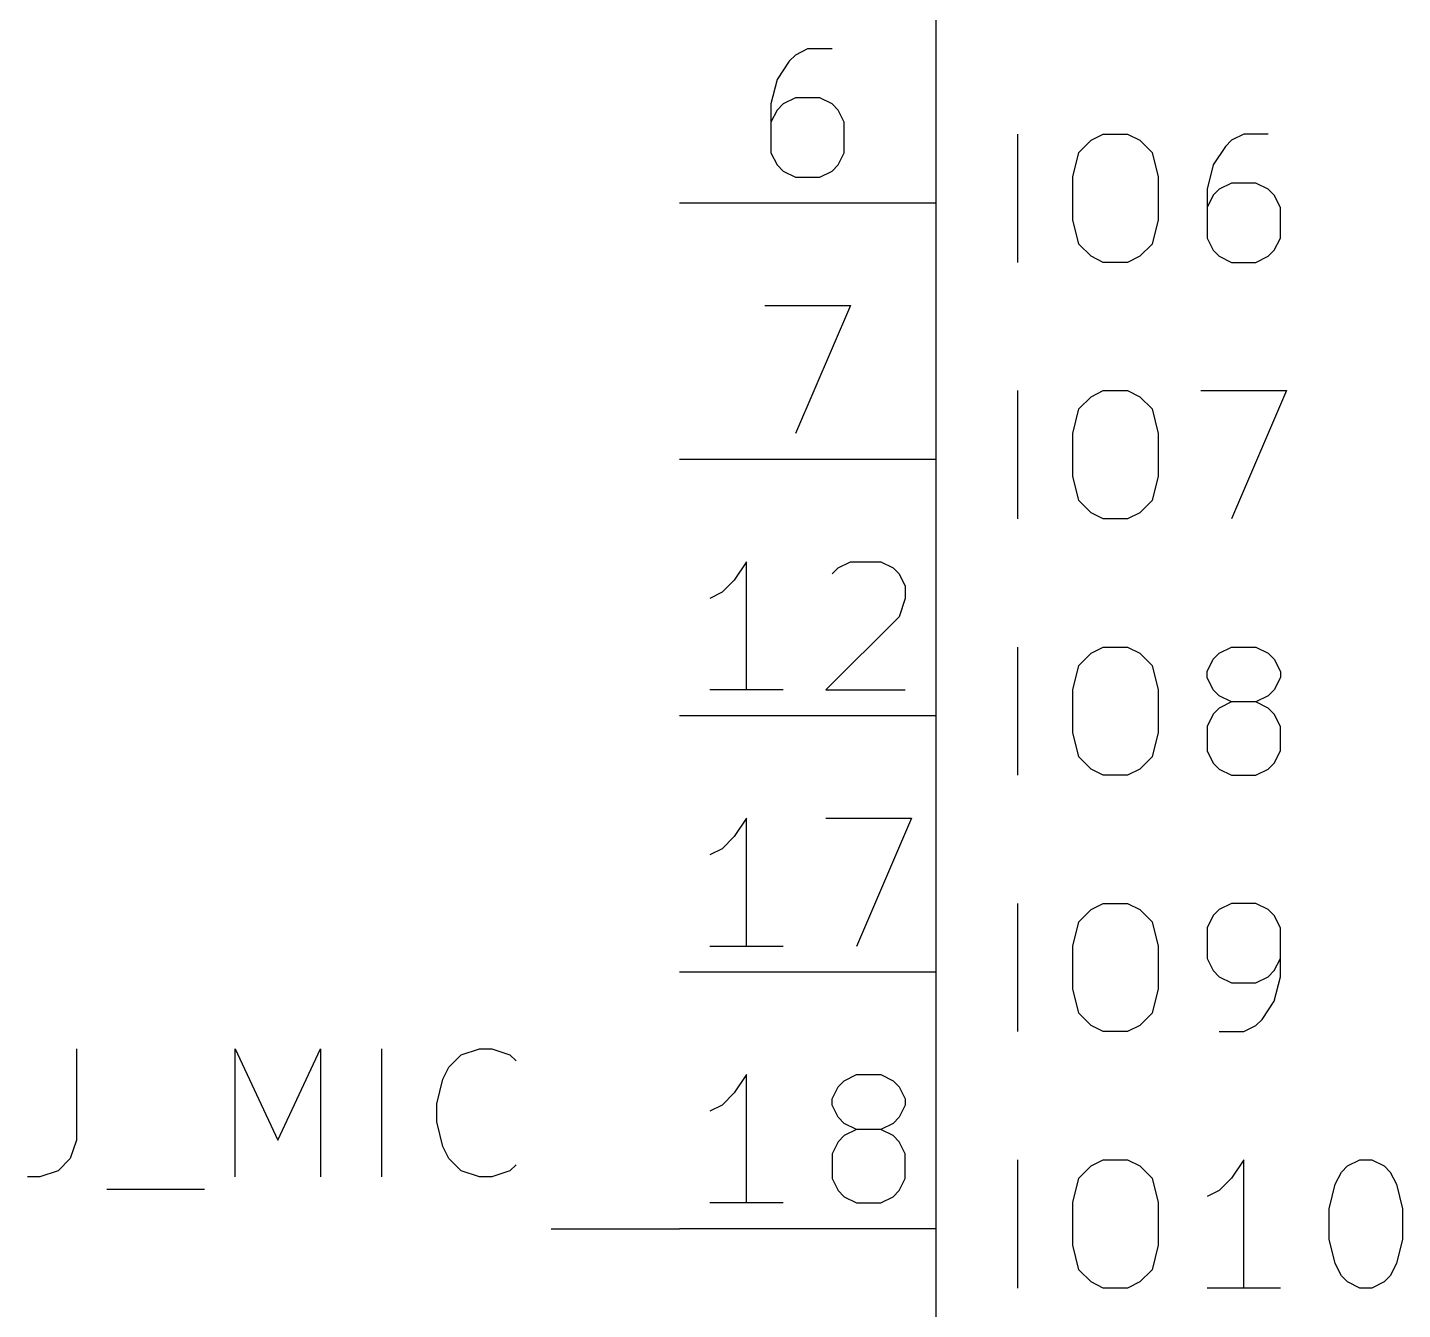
# Model space of a CAD drawing. Header units: inches. Extents: x 0.4 to 16.1, y -11.3 to -0.4.
# Drawn here: x 8.596 to 9.132, y -3.032 to -2.532 of the extents above; entities that cross this region are included whole.
import ezdxf

# ---------------------------------------------------------------- set-up
doc = ezdxf.new("R2010")
doc.units = ezdxf.units.IN
doc.header["$MEASUREMENT"] = 0
for name, color, linetype in [('GREENSIXTYFIVE', 129, 'CONTINUOUS'), ('LIGHTGREEN', 92, 'CONTINUOUS'), ('LIGHTRED', 12, 'CONTINUOUS'), ('RED', 14, 'CONTINUOUS'), ('REDSIX', 19, 'CONTINUOUS'), ('WHITE', 250, 'CONTINUOUS')]:
    doc.layers.add(name, color=color, linetype=linetype)

msp = doc.modelspace()

# ---------------------------------------------------------------- linework, layer by layer
at = {"layer": 'GREENSIXTYFIVE', "linetype": 'CONTINUOUS'}
for p, q in [((8.9819, -2.62313), (8.9819, -2.57313)), ((8.9819, -2.62313), (8.9819, -2.57313)), ((9.00571, -2.58028), (9.01048, -2.57551)), ((9.00571, -2.58028), (9.01048, -2.57551)), ((9.01048, -2.57551), (9.01524, -2.57313)), ((9.01048, -2.57551), (9.01524, -2.57313)), ((9.01524, -2.57313), (9.02476, -2.57313)), ((9.01524, -2.57313), (9.02476, -2.57313)), ((9.02476, -2.57313), (9.02952, -2.57551)), ((9.02476, -2.57313), (9.02952, -2.57551)), ((9.02952, -2.57551), (9.03428, -2.58028)), ((9.02952, -2.57551), (9.03428, -2.58028)), ((9.06286, -2.57789), (9.05809, -2.58504)), ((9.06286, -2.57789), (9.05809, -2.58504)), ((9.06524, -2.57551), (9.06286, -2.57789)), ((9.06524, -2.57551), (9.06286, -2.57789)), ((9.07, -2.57313), (9.06524, -2.57551)), ((9.07, -2.57313), (9.06524, -2.57551)), ((9.07952, -2.57313), (9.07, -2.57313)), ((9.07952, -2.57313), (9.07, -2.57313)), ((9.00333, -2.5898), (9.00571, -2.58028)), ((9.00333, -2.5898), (9.00571, -2.58028)), ((9.03428, -2.58028), (9.03667, -2.5898)), ((9.03428, -2.58028), (9.03667, -2.5898)), ((9.05809, -2.58504), (9.05572, -2.59456)), ((9.05809, -2.58504), (9.05572, -2.59456)), ((9.00333, -2.60646), (9.00333, -2.5898)), ((9.00333, -2.60646), (9.00333, -2.5898)), ((9.03667, -2.5898), (9.03667, -2.60646)), ((9.03667, -2.5898), (9.03667, -2.60646)), ((9.06524, -2.59218), (9.06048, -2.59456)), ((9.06524, -2.59218), (9.06048, -2.59456)), ((9.07476, -2.59218), (9.06524, -2.59218)), ((9.07476, -2.59218), (9.06524, -2.59218)), ((9.07952, -2.59456), (9.07476, -2.59218)), ((9.07952, -2.59456), (9.07476, -2.59218)), ((9.05572, -2.59456), (9.05572, -2.61361)), ((9.05572, -2.59456), (9.05572, -2.61361)), ((9.05809, -2.59694), (9.05572, -2.6017)), ((9.05809, -2.59694), (9.05572, -2.6017)), ((9.06048, -2.59456), (9.05809, -2.59694)), ((9.06048, -2.59456), (9.05809, -2.59694)), ((9.08191, -2.59694), (9.07952, -2.59456)), ((9.08191, -2.59694), (9.07952, -2.59456)), ((9.08429, -2.6017), (9.08191, -2.59694)), ((9.08429, -2.6017), (9.08191, -2.59694)), ((9.08429, -2.61361), (9.08429, -2.6017)), ((9.08429, -2.61361), (9.08429, -2.6017)), ((9.00571, -2.61599), (9.00333, -2.60646)), ((9.00571, -2.61599), (9.00333, -2.60646)), ((9.03667, -2.60646), (9.03428, -2.61599)), ((9.03667, -2.60646), (9.03428, -2.61599)), ((9.05572, -2.61361), (9.05809, -2.61837)), ((9.05572, -2.61361), (9.05809, -2.61837)), ((9.08191, -2.61837), (9.08429, -2.61361)), ((9.08191, -2.61837), (9.08429, -2.61361)), ((9.01048, -2.62075), (9.00571, -2.61599)), ((9.01048, -2.62075), (9.00571, -2.61599)), ((9.01524, -2.62313), (9.01048, -2.62075)), ((9.01524, -2.62313), (9.01048, -2.62075)), ((9.02952, -2.62075), (9.02476, -2.62313)), ((9.02952, -2.62075), (9.02476, -2.62313)), ((9.03428, -2.61599), (9.02952, -2.62075)), ((9.03428, -2.61599), (9.02952, -2.62075)), ((9.05809, -2.61837), (9.06048, -2.62075)), ((9.05809, -2.61837), (9.06048, -2.62075)), ((9.06048, -2.62075), (9.06524, -2.62313)), ((9.06048, -2.62075), (9.06524, -2.62313)), ((9.07476, -2.62313), (9.07952, -2.62075)), ((9.07476, -2.62313), (9.07952, -2.62075)), ((9.07952, -2.62075), (9.08191, -2.61837)), ((9.07952, -2.62075), (9.08191, -2.61837)), ((9.02476, -2.62313), (9.01524, -2.62313)), ((9.02476, -2.62313), (9.01524, -2.62313)), ((9.06524, -2.62313), (9.07476, -2.62313)), ((9.06524, -2.62313), (9.07476, -2.62313)), ((8.9819, -2.72313), (8.9819, -2.67313)), ((8.9819, -2.72313), (8.9819, -2.67313)), ((9.01048, -2.67551), (9.01524, -2.67313)), ((9.01048, -2.67551), (9.01524, -2.67313)), ((9.01524, -2.67313), (9.02476, -2.67313)), ((9.01524, -2.67313), (9.02476, -2.67313)), ((9.02476, -2.67313), (9.02952, -2.67551)), ((9.02476, -2.67313), (9.02952, -2.67551)), ((9.05333, -2.67313), (9.08667, -2.67313)), ((9.05333, -2.67313), (9.08667, -2.67313)), ((9.08667, -2.67313), (9.06524, -2.72313)), ((9.08667, -2.67313), (9.06524, -2.72313)), ((9.00571, -2.68028), (9.01048, -2.67551)), ((9.00571, -2.68028), (9.01048, -2.67551)), ((9.02952, -2.67551), (9.03428, -2.68028)), ((9.02952, -2.67551), (9.03428, -2.68028)), ((9.00333, -2.6898), (9.00571, -2.68028)), ((9.00333, -2.6898), (9.00571, -2.68028)), ((9.03428, -2.68028), (9.03667, -2.6898)), ((9.03428, -2.68028), (9.03667, -2.6898)), ((9.00333, -2.70646), (9.00333, -2.6898)), ((9.00333, -2.70646), (9.00333, -2.6898)), ((9.03667, -2.6898), (9.03667, -2.70646)), ((9.03667, -2.6898), (9.03667, -2.70646)), ((9.00571, -2.71599), (9.00333, -2.70646)), ((9.00571, -2.71599), (9.00333, -2.70646)), ((9.03667, -2.70646), (9.03428, -2.71599)), ((9.03667, -2.70646), (9.03428, -2.71599)), ((9.01048, -2.72075), (9.00571, -2.71599)), ((9.01048, -2.72075), (9.00571, -2.71599)), ((9.03428, -2.71599), (9.02952, -2.72075)), ((9.03428, -2.71599), (9.02952, -2.72075)), ((9.01524, -2.72313), (9.01048, -2.72075)), ((9.01524, -2.72313), (9.01048, -2.72075)), ((9.02952, -2.72075), (9.02476, -2.72313)), ((9.02952, -2.72075), (9.02476, -2.72313)), ((9.02476, -2.72313), (9.01524, -2.72313)), ((9.02476, -2.72313), (9.01524, -2.72313)), ((8.9819, -2.82313), (8.9819, -2.77313)), ((8.9819, -2.82313), (8.9819, -2.77313)), ((9.00571, -2.78028), (9.01048, -2.77551)), ((9.00571, -2.78028), (9.01048, -2.77551)), ((9.01048, -2.77551), (9.01524, -2.77313)), ((9.01048, -2.77551), (9.01524, -2.77313)), ((9.01524, -2.77313), (9.02476, -2.77313)), ((9.01524, -2.77313), (9.02476, -2.77313)), ((9.02476, -2.77313), (9.02952, -2.77551)), ((9.02476, -2.77313), (9.02952, -2.77551)), ((9.02952, -2.77551), (9.03428, -2.78028)), ((9.02952, -2.77551), (9.03428, -2.78028)), ((9.05809, -2.77789), (9.06048, -2.77551)), ((9.05809, -2.77789), (9.06048, -2.77551)), ((9.06048, -2.77551), (9.06524, -2.77313)), ((9.06048, -2.77551), (9.06524, -2.77313)), ((9.06524, -2.77313), (9.07476, -2.77313)), ((9.06524, -2.77313), (9.07476, -2.77313)), ((9.07476, -2.77313), (9.07952, -2.77551)), ((9.07476, -2.77313), (9.07952, -2.77551)), ((9.07952, -2.77551), (9.08191, -2.77789)), ((9.07952, -2.77551), (9.08191, -2.77789)), ((9.00333, -2.7898), (9.00571, -2.78028)), ((9.00333, -2.7898), (9.00571, -2.78028)), ((9.03428, -2.78028), (9.03667, -2.7898)), ((9.03428, -2.78028), (9.03667, -2.7898)), ((9.05572, -2.78265), (9.05809, -2.77789)), ((9.05572, -2.78265), (9.05809, -2.77789)), ((9.08191, -2.77789), (9.08429, -2.78265)), ((9.08191, -2.77789), (9.08429, -2.78265)), ((9.05572, -2.78504), (9.05572, -2.78265)), ((9.05572, -2.78504), (9.05572, -2.78265)), ((9.05809, -2.7898), (9.05572, -2.78504)), ((9.05809, -2.7898), (9.05572, -2.78504)), ((9.08429, -2.78504), (9.08191, -2.7898)), ((9.08429, -2.78504), (9.08191, -2.7898)), ((9.08429, -2.78265), (9.08429, -2.78504)), ((9.08429, -2.78265), (9.08429, -2.78504)), ((9.00333, -2.80646), (9.00333, -2.7898)), ((9.00333, -2.80646), (9.00333, -2.7898)), ((9.03667, -2.7898), (9.03667, -2.80646)), ((9.03667, -2.7898), (9.03667, -2.80646)), ((9.06048, -2.79218), (9.05809, -2.7898)), ((9.06048, -2.79218), (9.05809, -2.7898)), ((9.06524, -2.79456), (9.06048, -2.79218)), ((9.06524, -2.79456), (9.06048, -2.79218)), ((9.07952, -2.79218), (9.07476, -2.79456)), ((9.07952, -2.79218), (9.07476, -2.79456)), ((9.08191, -2.7898), (9.07952, -2.79218)), ((9.08191, -2.7898), (9.07952, -2.79218)), ((9.06048, -2.79694), (9.05809, -2.79932)), ((9.06048, -2.79694), (9.05809, -2.79932)), ((9.06524, -2.79456), (9.06048, -2.79694)), ((9.06524, -2.79456), (9.06048, -2.79694)), ((9.07476, -2.79456), (9.06524, -2.79456)), ((9.07476, -2.79456), (9.06524, -2.79456)), ((9.07952, -2.79694), (9.07476, -2.79456)), ((9.07952, -2.79694), (9.07476, -2.79456)), ((9.08191, -2.79932), (9.07952, -2.79694)), ((9.08191, -2.79932), (9.07952, -2.79694)), ((9.05809, -2.79932), (9.05572, -2.80408)), ((9.05809, -2.79932), (9.05572, -2.80408)), ((9.08429, -2.80408), (9.08191, -2.79932)), ((9.08429, -2.80408), (9.08191, -2.79932)), ((9.00571, -2.81599), (9.00333, -2.80646)), ((9.00571, -2.81599), (9.00333, -2.80646)), ((9.03667, -2.80646), (9.03428, -2.81599)), ((9.03667, -2.80646), (9.03428, -2.81599)), ((9.05572, -2.80408), (9.05572, -2.81361)), ((9.05572, -2.80408), (9.05572, -2.81361)), ((9.08429, -2.81361), (9.08429, -2.80408)), ((9.08429, -2.81361), (9.08429, -2.80408)), ((9.05572, -2.81361), (9.05809, -2.81837)), ((9.05572, -2.81361), (9.05809, -2.81837)), ((9.08191, -2.81837), (9.08429, -2.81361)), ((9.08191, -2.81837), (9.08429, -2.81361)), ((9.01048, -2.82075), (9.00571, -2.81599)), ((9.01048, -2.82075), (9.00571, -2.81599)), ((9.03428, -2.81599), (9.02952, -2.82075)), ((9.03428, -2.81599), (9.02952, -2.82075)), ((9.05809, -2.81837), (9.06048, -2.82075)), ((9.05809, -2.81837), (9.06048, -2.82075)), ((9.07952, -2.82075), (9.08191, -2.81837)), ((9.07952, -2.82075), (9.08191, -2.81837)), ((9.01524, -2.82313), (9.01048, -2.82075)), ((9.01524, -2.82313), (9.01048, -2.82075)), ((9.02476, -2.82313), (9.01524, -2.82313)), ((9.02476, -2.82313), (9.01524, -2.82313)), ((9.02952, -2.82075), (9.02476, -2.82313)), ((9.02952, -2.82075), (9.02476, -2.82313)), ((9.06048, -2.82075), (9.06524, -2.82313)), ((9.06048, -2.82075), (9.06524, -2.82313)), ((9.06524, -2.82313), (9.07476, -2.82313)), ((9.06524, -2.82313), (9.07476, -2.82313)), ((9.07476, -2.82313), (9.07952, -2.82075)), ((9.07476, -2.82313), (9.07952, -2.82075)), ((8.9819, -2.92313), (8.9819, -2.87313)), ((8.9819, -2.92313), (8.9819, -2.87313)), ((9.00571, -2.88028), (9.01048, -2.87551)), ((9.00571, -2.88028), (9.01048, -2.87551)), ((9.01048, -2.87551), (9.01524, -2.87313)), ((9.01048, -2.87551), (9.01524, -2.87313)), ((9.01524, -2.87313), (9.02476, -2.87313)), ((9.01524, -2.87313), (9.02476, -2.87313)), ((9.02476, -2.87313), (9.02952, -2.87551)), ((9.02476, -2.87313), (9.02952, -2.87551)), ((9.02952, -2.87551), (9.03428, -2.88028)), ((9.02952, -2.87551), (9.03428, -2.88028)), ((9.05809, -2.87789), (9.05572, -2.88265)), ((9.05809, -2.87789), (9.05572, -2.88265)), ((9.06048, -2.87551), (9.05809, -2.87789)), ((9.06048, -2.87551), (9.05809, -2.87789)), ((9.06524, -2.87313), (9.06048, -2.87551)), ((9.06524, -2.87313), (9.06048, -2.87551)), ((9.07476, -2.87313), (9.06524, -2.87313)), ((9.07476, -2.87313), (9.06524, -2.87313)), ((9.07952, -2.87551), (9.07476, -2.87313)), ((9.07952, -2.87551), (9.07476, -2.87313)), ((9.08191, -2.87789), (9.07952, -2.87551)), ((9.08191, -2.87789), (9.07952, -2.87551)), ((9.08429, -2.88265), (9.08191, -2.87789)), ((9.08429, -2.88265), (9.08191, -2.87789)), ((9.00333, -2.8898), (9.00571, -2.88028)), ((9.00333, -2.8898), (9.00571, -2.88028)), ((9.03428, -2.88028), (9.03667, -2.8898)), ((9.03428, -2.88028), (9.03667, -2.8898)), ((9.05572, -2.88265), (9.05572, -2.89456)), ((9.05572, -2.88265), (9.05572, -2.89456)), ((9.08429, -2.9017), (9.08429, -2.88265)), ((9.08429, -2.9017), (9.08429, -2.88265)), ((9.00333, -2.90646), (9.00333, -2.8898)), ((9.00333, -2.90646), (9.00333, -2.8898)), ((9.03667, -2.8898), (9.03667, -2.90646)), ((9.03667, -2.8898), (9.03667, -2.90646)), ((9.05572, -2.89456), (9.05809, -2.89932)), ((9.05572, -2.89456), (9.05809, -2.89932)), ((9.05809, -2.89932), (9.06048, -2.9017)), ((9.05809, -2.89932), (9.06048, -2.9017)), ((9.07952, -2.9017), (9.08191, -2.89932)), ((9.07952, -2.9017), (9.08191, -2.89932)), ((9.08191, -2.89932), (9.08429, -2.89456)), ((9.08191, -2.89932), (9.08429, -2.89456)), ((9.06048, -2.9017), (9.06524, -2.90408)), ((9.06048, -2.9017), (9.06524, -2.90408)), ((9.06524, -2.90408), (9.07476, -2.90408)), ((9.06524, -2.90408), (9.07476, -2.90408)), ((9.07476, -2.90408), (9.07952, -2.9017)), ((9.07476, -2.90408), (9.07952, -2.9017)), ((9.08191, -2.91122), (9.08429, -2.9017)), ((9.08191, -2.91122), (9.08429, -2.9017)), ((9.00571, -2.91599), (9.00333, -2.90646)), ((9.00571, -2.91599), (9.00333, -2.90646)), ((9.03667, -2.90646), (9.03428, -2.91599)), ((9.03667, -2.90646), (9.03428, -2.91599)), ((9.07714, -2.91837), (9.08191, -2.91122)), ((9.07714, -2.91837), (9.08191, -2.91122)), ((9.01048, -2.92075), (9.00571, -2.91599)), ((9.01048, -2.92075), (9.00571, -2.91599)), ((9.01524, -2.92313), (9.01048, -2.92075)), ((9.01524, -2.92313), (9.01048, -2.92075)), ((9.02952, -2.92075), (9.02476, -2.92313)), ((9.02952, -2.92075), (9.02476, -2.92313)), ((9.03428, -2.91599), (9.02952, -2.92075)), ((9.03428, -2.91599), (9.02952, -2.92075)), ((9.07, -2.92313), (9.07476, -2.92075)), ((9.07, -2.92313), (9.07476, -2.92075)), ((9.07476, -2.92075), (9.07714, -2.91837)), ((9.07476, -2.92075), (9.07714, -2.91837)), ((9.02476, -2.92313), (9.01524, -2.92313)), ((9.02476, -2.92313), (9.01524, -2.92313)), ((9.06048, -2.92313), (9.07, -2.92313)), ((9.06048, -2.92313), (9.07, -2.92313)), ((8.9819, -3.02313), (8.9819, -2.97313)), ((8.9819, -3.02313), (8.9819, -2.97313)), ((9.01048, -2.97551), (9.01524, -2.97313)), ((9.01048, -2.97551), (9.01524, -2.97313)), ((9.01524, -2.97313), (9.02476, -2.97313)), ((9.01524, -2.97313), (9.02476, -2.97313)), ((9.02476, -2.97313), (9.02952, -2.97551)), ((9.02476, -2.97313), (9.02952, -2.97551)), ((9.07, -2.97313), (9.06524, -2.98028)), ((9.07, -2.97313), (9.06524, -2.98028)), ((9.07, -3.02313), (9.07, -2.97313)), ((9.07, -3.02313), (9.07, -2.97313)), ((9.11048, -2.97551), (9.11524, -2.97313)), ((9.11048, -2.97551), (9.11524, -2.97313)), ((9.11524, -2.97313), (9.12, -2.97313)), ((9.11524, -2.97313), (9.12, -2.97313)), ((9.12, -2.97313), (9.12476, -2.97551)), ((9.12, -2.97313), (9.12476, -2.97551)), ((9.00571, -2.98028), (9.01048, -2.97551)), ((9.00571, -2.98028), (9.01048, -2.97551)), ((9.02952, -2.97551), (9.03428, -2.98028)), ((9.02952, -2.97551), (9.03428, -2.98028)), ((9.10571, -2.98265), (9.10809, -2.97789)), ((9.10571, -2.98265), (9.10809, -2.97789)), ((9.10809, -2.97789), (9.11048, -2.97551)), ((9.10809, -2.97789), (9.11048, -2.97551)), ((9.12476, -2.97551), (9.12714, -2.97789)), ((9.12476, -2.97551), (9.12714, -2.97789)), ((9.12714, -2.97789), (9.12952, -2.98265)), ((9.12714, -2.97789), (9.12952, -2.98265)), ((9.00333, -2.9898), (9.00571, -2.98028)), ((9.00333, -2.9898), (9.00571, -2.98028)), ((9.03428, -2.98028), (9.03667, -2.9898)), ((9.03428, -2.98028), (9.03667, -2.9898)), ((9.06048, -2.98504), (9.05572, -2.98742)), ((9.06048, -2.98504), (9.05572, -2.98742)), ((9.06524, -2.98028), (9.06048, -2.98504)), ((9.06524, -2.98028), (9.06048, -2.98504)), ((9.10333, -2.99218), (9.10571, -2.98265)), ((9.10333, -2.99218), (9.10571, -2.98265)), ((9.12952, -2.98265), (9.13191, -2.99218)), ((9.12952, -2.98265), (9.13191, -2.99218)), ((9.00333, -3.00646), (9.00333, -2.9898)), ((9.00333, -3.00646), (9.00333, -2.9898)), ((9.03667, -2.9898), (9.03667, -3.00646)), ((9.03667, -2.9898), (9.03667, -3.00646)), ((9.10333, -3.00408), (9.10333, -2.99218)), ((9.10333, -3.00408), (9.10333, -2.99218)), ((9.13191, -2.99218), (9.13191, -3.00408)), ((9.13191, -2.99218), (9.13191, -3.00408)), ((9.00571, -3.01599), (9.00333, -3.00646)), ((9.00571, -3.01599), (9.00333, -3.00646)), ((9.03667, -3.00646), (9.03428, -3.01599)), ((9.03667, -3.00646), (9.03428, -3.01599)), ((9.10571, -3.01361), (9.10333, -3.00408)), ((9.10571, -3.01361), (9.10333, -3.00408)), ((9.13191, -3.00408), (9.12952, -3.01361)), ((9.13191, -3.00408), (9.12952, -3.01361)), ((9.01048, -3.02075), (9.00571, -3.01599)), ((9.01048, -3.02075), (9.00571, -3.01599)), ((9.03428, -3.01599), (9.02952, -3.02075)), ((9.03428, -3.01599), (9.02952, -3.02075)), ((9.10809, -3.01837), (9.10571, -3.01361)), ((9.10809, -3.01837), (9.10571, -3.01361)), ((9.12952, -3.01361), (9.12714, -3.01837)), ((9.12952, -3.01361), (9.12714, -3.01837)), ((9.01524, -3.02313), (9.01048, -3.02075)), ((9.01524, -3.02313), (9.01048, -3.02075)), ((9.02952, -3.02075), (9.02476, -3.02313)), ((9.02952, -3.02075), (9.02476, -3.02313)), ((9.11048, -3.02075), (9.10809, -3.01837)), ((9.11048, -3.02075), (9.10809, -3.01837)), ((9.11524, -3.02313), (9.11048, -3.02075)), ((9.11524, -3.02313), (9.11048, -3.02075)), ((9.12476, -3.02075), (9.12, -3.02313)), ((9.12476, -3.02075), (9.12, -3.02313)), ((9.12714, -3.01837), (9.12476, -3.02075)), ((9.12714, -3.01837), (9.12476, -3.02075)), ((9.02476, -3.02313), (9.01524, -3.02313)), ((9.02476, -3.02313), (9.01524, -3.02313)), ((9.08429, -3.02313), (9.05572, -3.02313)), ((9.08429, -3.02313), (9.05572, -3.02313)), ((9.12, -3.02313), (9.11524, -3.02313)), ((9.12, -3.02313), (9.11524, -3.02313))]:
    msp.add_line(p, q, dxfattribs=at)
at = {"layer": 'LIGHTGREEN', "linetype": 'CONTINUOUS'}
msp.add_line((8.8, -3), (8.85, -3), dxfattribs=at)
at = {"layer": 'LIGHTRED', "linetype": 'CONTINUOUS'}
for p, q in [((8.9, -2.53988), (8.89524, -2.54226)), ((8.9, -2.53988), (8.89524, -2.54226)), ((8.90952, -2.53988), (8.9, -2.53988)), ((8.90952, -2.53988), (8.9, -2.53988)), ((8.89286, -2.54464), (8.88809, -2.55178)), ((8.89286, -2.54464), (8.88809, -2.55178)), ((8.89524, -2.54226), (8.89286, -2.54464)), ((8.89524, -2.54226), (8.89286, -2.54464)), ((8.88809, -2.55178), (8.88572, -2.56131)), ((8.88809, -2.55178), (8.88572, -2.56131)), ((8.88572, -2.56131), (8.88572, -2.58035)), ((8.88572, -2.56131), (8.88572, -2.58035)), ((8.89048, -2.56131), (8.88809, -2.56369)), ((8.89048, -2.56131), (8.88809, -2.56369)), ((8.89524, -2.55893), (8.89048, -2.56131)), ((8.89524, -2.55893), (8.89048, -2.56131)), ((8.90476, -2.55893), (8.89524, -2.55893)), ((8.90476, -2.55893), (8.89524, -2.55893)), ((8.90952, -2.56131), (8.90476, -2.55893)), ((8.90952, -2.56131), (8.90476, -2.55893)), ((8.91191, -2.56369), (8.90952, -2.56131)), ((8.91191, -2.56369), (8.90952, -2.56131)), ((8.88809, -2.56369), (8.88572, -2.56845)), ((8.88809, -2.56369), (8.88572, -2.56845)), ((8.91429, -2.56845), (8.91191, -2.56369)), ((8.91429, -2.56845), (8.91191, -2.56369)), ((8.91429, -2.58035), (8.91429, -2.56845)), ((8.91429, -2.58035), (8.91429, -2.56845)), ((8.88572, -2.58035), (8.88809, -2.58512)), ((8.88572, -2.58035), (8.88809, -2.58512)), ((8.91191, -2.58512), (8.91429, -2.58035)), ((8.91191, -2.58512), (8.91429, -2.58035)), ((8.88809, -2.58512), (8.89048, -2.5875)), ((8.88809, -2.58512), (8.89048, -2.5875)), ((8.89048, -2.5875), (8.89524, -2.58988)), ((8.89048, -2.5875), (8.89524, -2.58988)), ((8.90476, -2.58988), (8.90952, -2.5875)), ((8.90476, -2.58988), (8.90952, -2.5875)), ((8.90952, -2.5875), (8.91191, -2.58512)), ((8.90952, -2.5875), (8.91191, -2.58512)), ((8.89524, -2.58988), (8.90476, -2.58988)), ((8.89524, -2.58988), (8.90476, -2.58988)), ((8.88333, -2.63988), (8.91667, -2.63988)), ((8.88333, -2.63988), (8.91667, -2.63988)), ((8.91667, -2.63988), (8.89524, -2.68988)), ((8.91667, -2.63988), (8.89524, -2.68988)), ((8.87619, -2.73988), (8.87143, -2.74702)), ((8.87619, -2.73988), (8.87143, -2.74702)), ((8.87619, -2.78988), (8.87619, -2.73988)), ((8.87619, -2.78988), (8.87619, -2.73988)), ((8.90952, -2.74464), (8.9119, -2.74226)), ((8.90952, -2.74464), (8.9119, -2.74226)), ((8.9119, -2.74226), (8.91667, -2.73988)), ((8.9119, -2.74226), (8.91667, -2.73988)), ((8.91667, -2.73988), (8.92857, -2.73988)), ((8.91667, -2.73988), (8.92857, -2.73988)), ((8.92857, -2.73988), (8.93333, -2.74226)), ((8.92857, -2.73988), (8.93333, -2.74226)), ((8.93333, -2.74226), (8.93571, -2.74464)), ((8.93333, -2.74226), (8.93571, -2.74464)), ((8.87143, -2.74702), (8.86667, -2.75178)), ((8.87143, -2.74702), (8.86667, -2.75178)), ((8.93571, -2.74464), (8.93809, -2.7494)), ((8.93571, -2.74464), (8.93809, -2.7494)), ((8.93809, -2.7494), (8.93809, -2.75417)), ((8.93809, -2.7494), (8.93809, -2.75417)), ((8.86667, -2.75178), (8.86191, -2.75417)), ((8.86667, -2.75178), (8.86191, -2.75417)), ((8.93809, -2.75417), (8.93571, -2.76131)), ((8.93809, -2.75417), (8.93571, -2.76131)), ((8.93571, -2.76131), (8.90714, -2.78988)), ((8.93571, -2.76131), (8.90714, -2.78988)), ((8.89048, -2.78988), (8.86191, -2.78988)), ((8.89048, -2.78988), (8.86191, -2.78988)), ((8.90714, -2.78988), (8.93809, -2.78988)), ((8.90714, -2.78988), (8.93809, -2.78988)), ((8.87619, -2.83988), (8.87143, -2.84702)), ((8.87619, -2.83988), (8.87143, -2.84702)), ((8.87619, -2.88988), (8.87619, -2.83988)), ((8.87619, -2.88988), (8.87619, -2.83988)), ((8.90714, -2.83988), (8.94047, -2.83988)), ((8.90714, -2.83988), (8.94047, -2.83988)), ((8.94047, -2.83988), (8.91905, -2.88988)), ((8.94047, -2.83988), (8.91905, -2.88988)), ((8.87143, -2.84702), (8.86667, -2.85178)), ((8.87143, -2.84702), (8.86667, -2.85178)), ((8.86667, -2.85178), (8.86191, -2.85417)), ((8.86667, -2.85178), (8.86191, -2.85417)), ((8.89048, -2.88988), (8.86191, -2.88988)), ((8.89048, -2.88988), (8.86191, -2.88988)), ((8.87619, -2.93988), (8.87143, -2.94702)), ((8.87619, -2.93988), (8.87143, -2.94702)), ((8.87619, -2.98988), (8.87619, -2.93988)), ((8.87619, -2.98988), (8.87619, -2.93988)), ((8.9119, -2.94464), (8.91428, -2.94226)), ((8.9119, -2.94464), (8.91428, -2.94226)), ((8.91428, -2.94226), (8.91905, -2.93988)), ((8.91428, -2.94226), (8.91905, -2.93988)), ((8.91905, -2.93988), (8.92857, -2.93988)), ((8.91905, -2.93988), (8.92857, -2.93988)), ((8.92857, -2.93988), (8.93333, -2.94226)), ((8.92857, -2.93988), (8.93333, -2.94226)), ((8.93333, -2.94226), (8.93571, -2.94464)), ((8.93333, -2.94226), (8.93571, -2.94464)), ((8.87143, -2.94702), (8.86667, -2.95178)), ((8.87143, -2.94702), (8.86667, -2.95178)), ((8.90952, -2.9494), (8.9119, -2.94464)), ((8.90952, -2.9494), (8.9119, -2.94464)), ((8.93571, -2.94464), (8.93809, -2.9494)), ((8.93571, -2.94464), (8.93809, -2.9494)), ((8.86667, -2.95178), (8.86191, -2.95417)), ((8.86667, -2.95178), (8.86191, -2.95417)), ((8.90952, -2.95178), (8.90952, -2.9494)), ((8.90952, -2.95178), (8.90952, -2.9494)), ((8.9119, -2.95655), (8.90952, -2.95178)), ((8.9119, -2.95655), (8.90952, -2.95178)), ((8.93809, -2.95178), (8.93571, -2.95655)), ((8.93809, -2.95178), (8.93571, -2.95655)), ((8.93809, -2.9494), (8.93809, -2.95178)), ((8.93809, -2.9494), (8.93809, -2.95178)), ((8.91428, -2.95893), (8.9119, -2.95655)), ((8.91428, -2.95893), (8.9119, -2.95655)), ((8.93571, -2.95655), (8.93333, -2.95893)), ((8.93571, -2.95655), (8.93333, -2.95893)), ((8.91428, -2.96369), (8.9119, -2.96607)), ((8.91428, -2.96369), (8.9119, -2.96607)), ((8.91905, -2.96131), (8.91428, -2.95893)), ((8.91905, -2.96131), (8.91428, -2.95893)), ((8.91905, -2.96131), (8.91428, -2.96369)), ((8.91905, -2.96131), (8.91428, -2.96369)), ((8.92857, -2.96131), (8.91905, -2.96131)), ((8.92857, -2.96131), (8.91905, -2.96131)), ((8.93333, -2.95893), (8.92857, -2.96131)), ((8.93333, -2.95893), (8.92857, -2.96131)), ((8.93333, -2.96369), (8.92857, -2.96131)), ((8.93333, -2.96369), (8.92857, -2.96131)), ((8.93571, -2.96607), (8.93333, -2.96369)), ((8.93571, -2.96607), (8.93333, -2.96369)), ((8.9119, -2.96607), (8.90952, -2.97083)), ((8.9119, -2.96607), (8.90952, -2.97083)), ((8.93809, -2.97083), (8.93571, -2.96607)), ((8.93809, -2.97083), (8.93571, -2.96607)), ((8.90952, -2.97083), (8.90952, -2.98035)), ((8.90952, -2.97083), (8.90952, -2.98035)), ((8.93809, -2.98035), (8.93809, -2.97083)), ((8.93809, -2.98035), (8.93809, -2.97083)), ((8.90952, -2.98035), (8.9119, -2.98512)), ((8.90952, -2.98035), (8.9119, -2.98512)), ((8.9119, -2.98512), (8.91428, -2.9875)), ((8.9119, -2.98512), (8.91428, -2.9875)), ((8.93333, -2.9875), (8.93571, -2.98512)), ((8.93333, -2.9875), (8.93571, -2.98512)), ((8.93571, -2.98512), (8.93809, -2.98035)), ((8.93571, -2.98512), (8.93809, -2.98035)), ((8.89048, -2.98988), (8.86191, -2.98988)), ((8.89048, -2.98988), (8.86191, -2.98988)), ((8.91428, -2.9875), (8.91905, -2.98988)), ((8.91428, -2.9875), (8.91905, -2.98988)), ((8.91905, -2.98988), (8.92857, -2.98988)), ((8.91905, -2.98988), (8.92857, -2.98988)), ((8.92857, -2.98988), (8.93333, -2.9875)), ((8.92857, -2.98988), (8.93333, -2.9875))]:
    msp.add_line(p, q, dxfattribs=at)
at = {"layer": 'RED', "linetype": 'CONTINUOUS'}
for p, q in [((8.95, -1.7), (8.95, -3.7)), ((8.95, -2.6), (8.85, -2.6)), ((8.95, -2.6), (8.85, -2.6)), ((8.95, -2.7), (8.85, -2.7)), ((8.95, -2.7), (8.85, -2.7)), ((8.95, -2.8), (8.85, -2.8)), ((8.95, -2.8), (8.85, -2.8)), ((8.95, -2.9), (8.85, -2.9)), ((8.95, -2.9), (8.85, -2.9)), ((8.95, -3), (8.85, -3)), ((8.95, -3), (8.85, -3))]:
    msp.add_line(p, q, dxfattribs=at)
at = {"layer": 'REDSIX', "linetype": 'CONTINUOUS'}
for p, q in [((8.61494, -2.9298), (8.61494, -2.96552)), ((8.67684, -2.9798), (8.67684, -2.9298)), ((8.67684, -2.9298), (8.69351, -2.96552)), ((8.69351, -2.96552), (8.71017, -2.9298)), ((8.71017, -2.9298), (8.71017, -2.9798)), ((8.73398, -2.9798), (8.73398, -2.9298)), ((8.76494, -2.93218), (8.77208, -2.9298)), ((8.77208, -2.9298), (8.77684, -2.9298)), ((8.77684, -2.9298), (8.78398, -2.93218)), ((8.75779, -2.9417), (8.76017, -2.93694)), ((8.76017, -2.93694), (8.76494, -2.93218)), ((8.78398, -2.93218), (8.78636, -2.93456)), ((8.75541, -2.95123), (8.75779, -2.9417)), ((8.75541, -2.95837), (8.75541, -2.95123)), ((8.75779, -2.96789), (8.75541, -2.95837)), ((8.61494, -2.96552), (8.61256, -2.97266)), ((8.76017, -2.97266), (8.75779, -2.96789)), ((8.61256, -2.97266), (8.6078, -2.97742)), ((8.76494, -2.97742), (8.76017, -2.97266)), ((8.60065, -2.9798), (8.59589, -2.9798)), ((8.6078, -2.97742), (8.60065, -2.9798)), ((8.77208, -2.9798), (8.76494, -2.97742)), ((8.77684, -2.9798), (8.77208, -2.9798)), ((8.78398, -2.97742), (8.77684, -2.9798)), ((8.78636, -2.97504), (8.78398, -2.97742)), ((8.62684, -2.98456), (8.66494, -2.98456))]:
    msp.add_line(p, q, dxfattribs=at)
at = {"layer": 'WHITE', "linetype": 'CONTINUOUS'}
msp.add_line((8.95, -1.7), (8.95, -3.7), dxfattribs=at)

doc.saveas('drawing.dxf')
